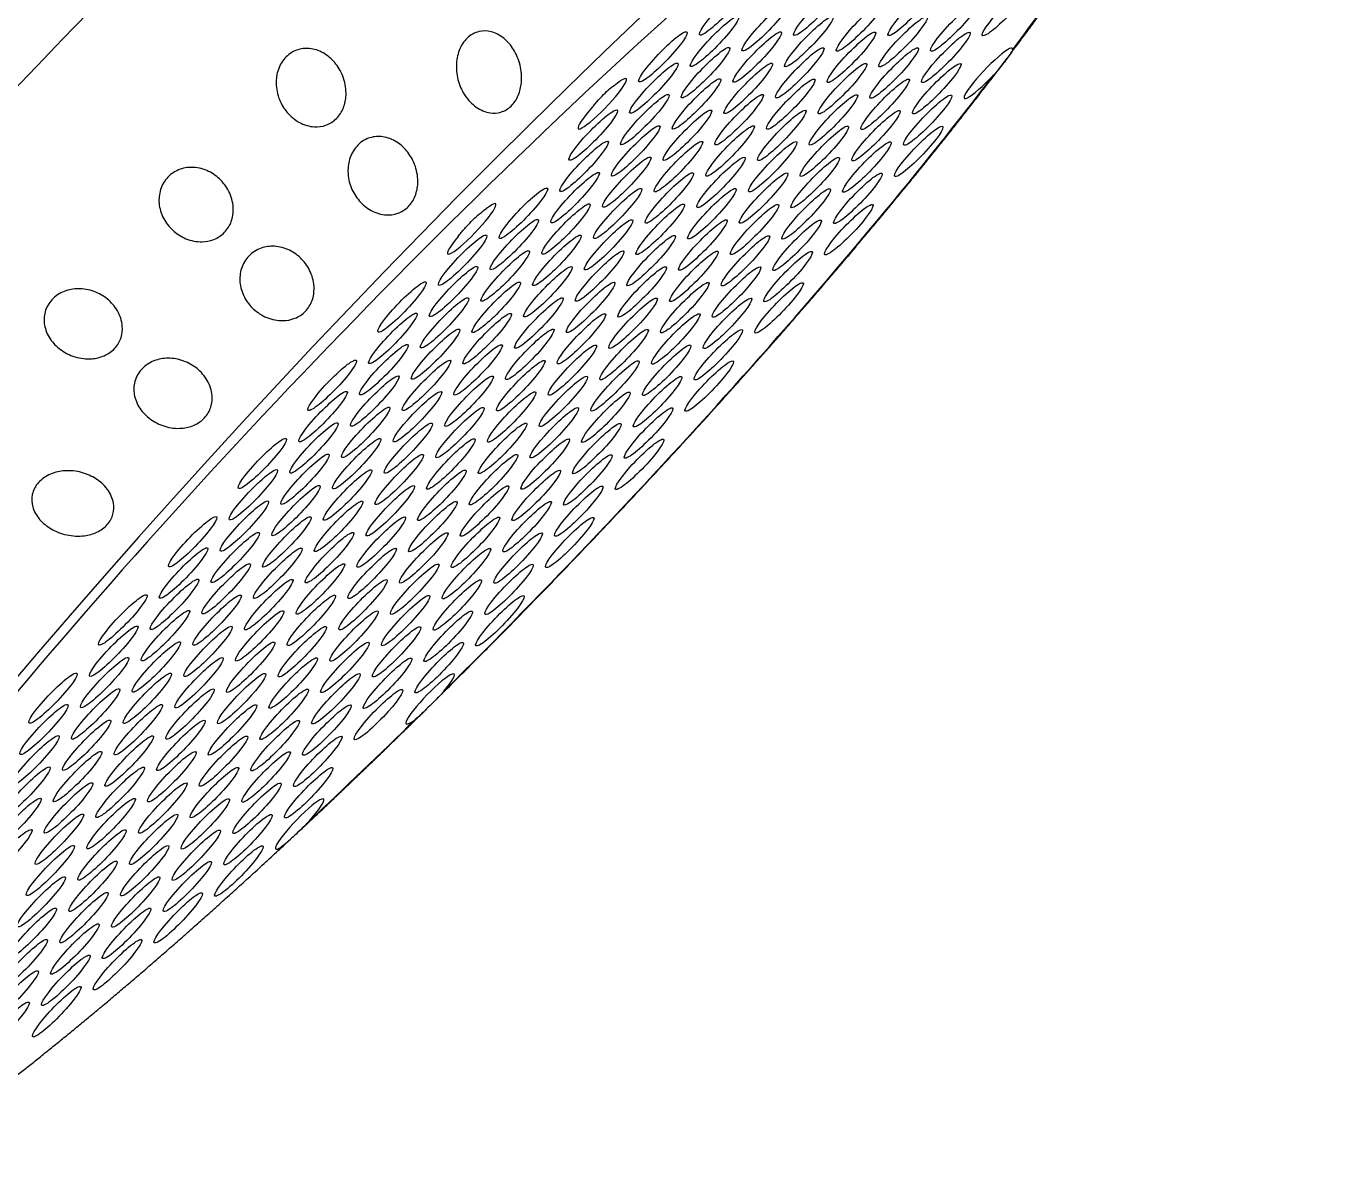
# Model space of a CAD drawing. Extents: x 528 to 612, y 788 to 934.
# Drawn here: x 560.735 to 562.433, y 855.259 to 856.737 of the extents above; entities that cross this region are included whole.
import ezdxf

# ---------------------------------------------------------------- set-up
doc = ezdxf.new("R2010")
doc.units = 0
doc.header["$MEASUREMENT"] = 0
doc.layers.add('1', color=4, linetype='Continuous')

# ---------------------------------------------------------------- blocks, each defined once
blk = doc.blocks.new('2010 FLAIR')
at = {"layer": '1', "color": 3}
blk.add_arc((41.3989, 42.6685), 13.5225, 91.17859, 178.12207, dxfattribs=at)
at = {"layer": '1', "color": 2}
blk.add_arc((41.1208, 42.9501), 11.3218, 90, 180, dxfattribs=at)
at = {"layer": '1'}
for centre, major_axis, start_param, end_param in [((32.3464, 51.2437), (-1.3, -1.3511), 3.141593, 6.283185), ((32.7131, 50.8909), (-1.3, -1.3511), 3.141593, 6.283185), ((33.0488, 50.5679), (-0.9895, -1.0284), 2.994561, 6.430217)]:
    blk.add_ellipse(centre, major_axis=major_axis, ratio=0.145722, start_param=start_param, end_param=end_param, dxfattribs=at)
at = {"layer": '1', "color": 3}
for centre, major_axis, start_param, end_param in [((33.0593, 50.5577), (-0.9649, -1.0029), 2.276318, 2.419801), ((33.4172, 51.1535), (0.0315, 0.0328), 0.253665, 6.53685), ((33.5409, 51.1532), (0.0315, 0.0328), 0.253665, 6.53685), ((33.6646, 51.153), (0.0315, 0.0328), 0.253665, 6.53685), ((33.7883, 51.1527), (0.0315, 0.0328), 0.253665, 6.53685), ((33.4731, 51.1328), (0.0315, 0.0328), 0.253665, 6.53685), ((33.5968, 51.1325), (0.0315, 0.0328), 0.253665, 6.53685), ((33.7205, 51.1323), (0.0315, 0.0328), 0.253665, 6.53685), ((33.4053, 51.1124), (0.0315, 0.0328), 0.253665, 6.53685), ((33.529, 51.1121), (0.0315, 0.0328), 0.253665, 6.53685), ((33.6527, 51.1119), (0.0315, 0.0328), 0.253665, 6.53685), ((33.3375, 51.092), (0.0315, 0.0328), 0.253665, 6.53685), ((33.4612, 51.0917), (0.0315, 0.0328), 0.253665, 6.53685), ((33.5849, 51.0914), (0.0315, 0.0328), 0.253665, 6.53685), ((33.7087, 51.0912), (0.0315, 0.0328), 0.253665, 6.53685), ((33.3934, 51.0713), (0.0315, 0.0328), 0.253665, 6.53685), ((33.5171, 51.071), (0.0315, 0.0328), 0.253665, 6.53685), ((33.6409, 51.0707), (0.0315, 0.0328), 0.253665, 6.53685), ((33.7646, 51.0705), (0.0315, 0.0328), 6.025162, 11.05551), ((33.3256, 51.0509), (0.0315, 0.0328), 0.253665, 6.53685), ((33.4494, 51.0506), (0.0315, 0.0328), 0.253665, 6.53685), ((33.5731, 51.0503), (0.0315, 0.0328), 0.253665, 6.53685), ((33.6968, 51.0501), (0.0315, 0.0328), 0.253665, 6.53685), ((33.0593, 50.5577), (-0.9649, -1.0029), 1.410939, 2.237983), ((33.2579, 51.0304), (0.0315, 0.0328), 1.836372, 6.86672), ((33.3816, 51.0302), (0.0315, 0.0328), 0.253665, 6.53685), ((33.5053, 51.0299), (0.0315, 0.0328), 0.253665, 6.53685), ((33.629, 51.0296), (0.0315, 0.0328), 0.253665, 6.53685), ((33.3138, 51.0097), (0.0315, 0.0328), 0.253665, 6.53685), ((33.4375, 51.0095), (0.0315, 0.0328), 0.253665, 6.53685), ((33.5612, 51.0092), (0.0315, 0.0328), 0.253665, 6.53685), ((33.6849, 51.0089), (0.0315, 0.0328), 0.253665, 6.53685), ((33.246, 50.9893), (0.0315, 0.0328), 0.253665, 6.53685), ((33.3697, 50.9891), (0.0315, 0.0328), 0.253665, 6.53685), ((33.4934, 50.9888), (0.0315, 0.0328), 0.253665, 6.53685), ((33.6171, 50.9885), (0.0315, 0.0328), 0.253665, 6.53685), ((33.3019, 50.9686), (0.0315, 0.0328), 0.253665, 6.53685), ((33.4256, 50.9684), (0.0315, 0.0328), 0.253665, 6.53685), ((33.5493, 50.9681), (0.0315, 0.0328), 0.253665, 6.53685), ((33.673, 50.9678), (0.0315, 0.0328), 0.253665, 6.53685), ((33.2341, 50.9482), (0.0315, 0.0328), 0.253665, 6.53685), ((33.3578, 50.9479), (0.0315, 0.0328), 0.253665, 6.53685), ((33.4815, 50.9477), (0.0315, 0.0328), 0.253665, 6.53685), ((33.6052, 50.9474), (0.0315, 0.0328), 0.253665, 6.53685), ((33.29, 50.9275), (0.0315, 0.0328), 0.253665, 6.53685), ((33.4137, 50.9272), (0.0315, 0.0328), 0.253665, 6.53685), ((33.5374, 50.927), (0.0315, 0.0328), 0.253665, 6.53685), ((33.2222, 50.9071), (0.0315, 0.0328), 0.253665, 6.53685), ((33.3459, 50.9068), (0.0315, 0.0328), 0.253665, 6.53685), ((33.4696, 50.9066), (0.0315, 0.0328), 0.253665, 6.53685), ((33.5933, 50.9063), (0.0315, 0.0328), 0.253665, 6.53685), ((33.1544, 50.8867), (0.0315, 0.0328), 0.253665, 6.53685), ((33.2781, 50.8864), (0.0315, 0.0328), 0.253665, 6.53685), ((33.4018, 50.8861), (0.0315, 0.0328), 0.253665, 6.53685), ((33.5255, 50.8859), (0.0315, 0.0328), 0.253665, 6.53685), ((33.0866, 50.8662), (0.0315, 0.0328), 2.01819, 7.048538), ((33.2103, 50.866), (0.0315, 0.0328), 0.253665, 6.53685), ((33.334, 50.8657), (0.0315, 0.0328), 0.253665, 6.53685), ((33.4577, 50.8654), (0.0315, 0.0328), 0.253665, 6.53685), ((33.5814, 50.8652), (0.0315, 0.0328), 0.253665, 6.53685), ((33.1425, 50.8456), (0.0315, 0.0328), 0.253665, 6.53685), ((33.2662, 50.8453), (0.0315, 0.0328), 0.253665, 6.53685), ((33.3899, 50.845), (0.0315, 0.0328), 0.253665, 6.53685), ((33.5136, 50.8447), (0.0315, 0.0328), 0.253665, 6.53685), ((33.0747, 50.8251), (0.0315, 0.0328), 0.253665, 6.53685), ((33.1984, 50.8249), (0.0315, 0.0328), 0.253665, 6.53685), ((33.3221, 50.8246), (0.0315, 0.0328), 0.253665, 6.53685), ((33.4458, 50.8243), (0.0315, 0.0328), 0.253665, 6.53685), ((33.1306, 50.8044), (0.0315, 0.0328), 0.253665, 6.53685), ((33.2543, 50.8042), (0.0315, 0.0328), 0.253665, 6.53685), ((33.3781, 50.8039), (0.0315, 0.0328), 0.253665, 6.53685), ((33.5018, 50.8036), (0.0315, 0.0328), 0.253665, 6.53685), ((33.0628, 50.784), (0.0315, 0.0328), 0.253665, 6.53685), ((33.1866, 50.7837), (0.0315, 0.0328), 0.253665, 6.53685), ((33.3103, 50.7835), (0.0315, 0.0328), 0.253665, 6.53685), ((33.434, 50.7832), (0.0315, 0.0328), 0.253665, 6.53685), ((32.9951, 50.7636), (0.0315, 0.0328), 0.253665, 6.53685), ((33.1188, 50.7633), (0.0315, 0.0328), 0.253665, 6.53685), ((33.2425, 50.7631), (0.0315, 0.0328), 0.253665, 6.53685), ((33.3662, 50.7628), (0.0315, 0.0328), 0.253665, 6.53685), ((33.4899, 50.7625), (0.0315, 0.0328), 0.253665, 6.53685), ((33.051, 50.7429), (0.0315, 0.0328), 0.253665, 6.53685), ((33.1747, 50.7426), (0.0315, 0.0328), 0.253665, 6.53685), ((33.2984, 50.7424), (0.0315, 0.0328), 0.253665, 6.53685), ((33.4221, 50.7421), (0.0315, 0.0328), 0.253665, 6.53685), ((32.9832, 50.7225), (0.0315, 0.0328), 0.253665, 6.53685), ((33.1069, 50.7222), (0.0315, 0.0328), 0.253665, 6.53685), ((33.2306, 50.7219), (0.0315, 0.0328), 0.253665, 6.53685), ((33.3543, 50.7217), (0.0315, 0.0328), 0.253665, 6.53685), ((33.0391, 50.7018), (0.0315, 0.0328), 0.253665, 6.53685), ((33.1628, 50.7015), (0.0315, 0.0328), 0.253665, 6.53685), ((33.2865, 50.7012), (0.0315, 0.0328), 0.253665, 6.53685), ((33.4102, 50.701), (0.0315, 0.0328), 0.253665, 6.53685), ((32.9713, 50.6814), (0.0315, 0.0328), 0.253665, 6.53685), ((33.095, 50.6811), (0.0315, 0.0328), 0.253665, 6.53685), ((33.2187, 50.6808), (0.0315, 0.0328), 0.253665, 6.53685), ((33.3424, 50.6806), (0.0315, 0.0328), 0.253665, 6.53685), ((32.9035, 50.6609), (0.0315, 0.0328), 0.253665, 6.53685), ((33.0272, 50.6607), (0.0315, 0.0328), 0.253665, 6.53685), ((33.1509, 50.6604), (0.0315, 0.0328), 0.253665, 6.53685), ((33.2746, 50.6601), (0.0315, 0.0328), 0.253665, 6.53685), ((33.3983, 50.6599), (0.0315, 0.0328), 0.253665, 6.53685), ((32.9594, 50.6402), (0.0315, 0.0328), 0.253665, 6.53685), ((33.0831, 50.64), (0.0315, 0.0328), 0.253665, 6.53685), ((33.2068, 50.6397), (0.0315, 0.0328), 0.253665, 6.53685), ((33.3305, 50.6394), (0.0315, 0.0328), 0.253665, 6.53685), ((32.8916, 50.6198), (0.0315, 0.0328), 0.253665, 6.53685), ((33.0153, 50.6196), (0.0315, 0.0328), 0.253665, 6.53685), ((33.139, 50.6193), (0.0315, 0.0328), 0.253665, 6.53685), ((33.2627, 50.619), (0.0315, 0.0328), 0.253665, 6.53685), ((32.9475, 50.5991), (0.0315, 0.0328), 0.253665, 6.53685), ((33.0712, 50.5989), (0.0315, 0.0328), 0.253665, 6.53685), ((33.1949, 50.5986), (0.0315, 0.0328), 0.253665, 6.53685), ((33.3186, 50.5983), (0.0315, 0.0328), 0.253665, 6.53685), ((32.8797, 50.5787), (0.0315, 0.0328), 0.253665, 6.53685), ((33.0034, 50.5784), (0.0315, 0.0328), 0.253665, 6.53685), ((33.1271, 50.5782), (0.0315, 0.0328), 0.253665, 6.53685), ((33.2508, 50.5779), (0.0315, 0.0328), 0.253665, 6.53685), ((32.8119, 50.5583), (0.0315, 0.0328), 0.253665, 6.53685), ((32.9356, 50.558), (0.0315, 0.0328), 0.253665, 6.53685), ((33.0593, 50.5577), (0.0315, 0.0328), 0.253665, 6.53685), ((33.183, 50.5575), (0.0315, 0.0328), 0.253665, 6.53685), ((33.3068, 50.5572), (0.0315, 0.0328), 0.253665, 6.53685), ((32.8678, 50.5376), (0.0315, 0.0328), 0.253665, 6.53685), ((32.9915, 50.5373), (0.0315, 0.0328), 0.253665, 6.53685), ((33.1153, 50.5371), (0.0315, 0.0328), 0.253665, 6.53685), ((33.239, 50.5368), (0.0315, 0.0328), 0.253665, 6.53685), ((32.8, 50.5172), (0.0315, 0.0328), 0.253665, 6.53685), ((32.9237, 50.5169), (0.0315, 0.0328), 0.253665, 6.53685), ((33.0475, 50.5166), (0.0315, 0.0328), 0.253665, 6.53685), ((33.1712, 50.5164), (0.0315, 0.0328), 0.253665, 6.53685), ((32.856, 50.4965), (0.0315, 0.0328), 0.253665, 6.53685), ((32.9797, 50.4962), (0.0315, 0.0328), 0.253665, 6.53685), ((33.1034, 50.4959), (0.0315, 0.0328), 0.253665, 6.53685), ((33.2271, 50.4957), (0.0315, 0.0328), 0.253665, 6.53685), ((32.7882, 50.4761), (0.0315, 0.0328), 0.253665, 6.53685), ((32.9119, 50.4758), (0.0315, 0.0328), 0.253665, 6.53685), ((33.0356, 50.4755), (0.0315, 0.0328), 0.253665, 6.53685), ((33.1593, 50.4753), (0.0315, 0.0328), 0.253665, 6.53685), ((32.7204, 50.4556), (0.0315, 0.0328), 0.253665, 6.53685), ((32.8441, 50.4554), (0.0315, 0.0328), 0.253665, 6.53685), ((32.9678, 50.4551), (0.0315, 0.0328), 0.253665, 6.53685), ((33.0915, 50.4548), (0.0315, 0.0328), 0.253665, 6.53685), ((33.2152, 50.4546), (0.0315, 0.0328), 0.253665, 6.53685), ((32.7763, 50.4349), (0.0315, 0.0328), 0.253665, 6.53685), ((32.9, 50.4347), (0.0315, 0.0328), 0.253665, 6.53685), ((33.0237, 50.4344), (0.0315, 0.0328), 0.253665, 6.53685), ((33.1474, 50.4341), (0.0315, 0.0328), 0.253665, 6.53685), ((32.7085, 50.4145), (0.0315, 0.0328), 0.253665, 6.53685), ((32.8322, 50.4143), (0.0315, 0.0328), 0.253665, 6.53685), ((32.9559, 50.414), (0.0315, 0.0328), 0.253665, 6.53685), ((33.0796, 50.4137), (0.0315, 0.0328), 0.253665, 6.53685), ((32.7644, 50.3938), (0.0315, 0.0328), 0.253665, 6.53685), ((32.8881, 50.3936), (0.0315, 0.0328), 0.253665, 6.53685), ((33.0118, 50.3933), (0.0315, 0.0328), 0.253665, 6.53685), ((33.1355, 50.393), (0.0315, 0.0328), 0.253665, 6.53685), ((32.6966, 50.3734), (0.0315, 0.0328), 0.253665, 6.53685), ((32.8203, 50.3731), (0.0315, 0.0328), 0.253665, 6.53685), ((32.944, 50.3729), (0.0315, 0.0328), 0.253665, 6.53685), ((33.0677, 50.3726), (0.0315, 0.0328), 0.253665, 6.53685), ((32.6288, 50.353), (0.0315, 0.0328), 0.253665, 6.53685), ((32.7525, 50.3527), (0.0315, 0.0328), 0.253665, 6.53685), ((32.8762, 50.3524), (0.0315, 0.0328), 0.253665, 6.53685), ((32.9999, 50.3522), (0.0315, 0.0328), 0.253665, 6.53685), ((33.1236, 50.3519), (0.0315, 0.0328), 0.253665, 6.53685), ((32.6847, 50.3323), (0.0315, 0.0328), 0.253665, 6.53685), ((32.8084, 50.332), (0.0315, 0.0328), 0.253665, 6.53685), ((32.9321, 50.3318), (0.0315, 0.0328), 0.253665, 6.53685), ((33.0558, 50.3315), (0.0315, 0.0328), 0.253665, 6.53685), ((32.6169, 50.3119), (0.0315, 0.0328), 0.253665, 6.53685), ((32.7406, 50.3116), (0.0315, 0.0328), 0.253665, 6.53685), ((32.8643, 50.3113), (0.0315, 0.0328), 0.253665, 6.53685), ((32.988, 50.3111), (0.0315, 0.0328), 0.253665, 6.53685), ((32.6728, 50.2912), (0.0315, 0.0328), 0.253665, 6.53685), ((32.7965, 50.2909), (0.0315, 0.0328), 0.253665, 6.53685), ((32.9202, 50.2906), (0.0315, 0.0328), 0.253665, 6.53685), ((33.044, 50.2904), (0.0315, 0.0328), 0.253665, 6.53685), ((32.605, 50.2708), (0.0315, 0.0328), 0.253665, 6.53685), ((32.7287, 50.2705), (0.0315, 0.0328), 0.253665, 6.53685), ((32.8524, 50.2702), (0.0315, 0.0328), 0.253665, 6.53685), ((32.9762, 50.2699), (0.0315, 0.0328), 0.253665, 6.53685), ((32.5372, 50.2503), (0.0315, 0.0328), 0.253665, 6.53685), ((32.6609, 50.2501), (0.0315, 0.0328), 0.253665, 6.53685), ((32.7847, 50.2498), (0.0315, 0.0328), 0.253665, 6.53685), ((32.9084, 50.2495), (0.0315, 0.0328), 0.253665, 6.53685), ((33.0321, 50.2493), (0.0315, 0.0328), 5.159783, 10.190131), ((32.5932, 50.2296), (0.0315, 0.0328), 0.253665, 6.53685), ((32.7169, 50.2294), (0.0315, 0.0328), 0.253665, 6.53685), ((32.8406, 50.2291), (0.0315, 0.0328), 0.253665, 6.53685), ((32.9643, 50.2288), (0.0315, 0.0328), 0.253665, 6.53685), ((32.5254, 50.2092), (0.0315, 0.0328), 0.253665, 6.53685), ((32.6491, 50.2089), (0.0315, 0.0328), 0.253665, 6.53685), ((32.7728, 50.2087), (0.0315, 0.0328), 0.253665, 6.53685), ((32.8965, 50.2084), (0.0315, 0.0328), 0.253665, 6.53685), ((32.5813, 50.1885), (0.0315, 0.0328), 0.253665, 6.53685), ((32.705, 50.1883), (0.0315, 0.0328), 0.253665, 6.53685), ((32.8287, 50.188), (0.0315, 0.0328), 0.253665, 6.53685), ((33.0593, 50.5577), (-0.9649, -1.0029), 1.229121, 1.372604), ((32.5135, 50.1681), (0.0315, 0.0328), 0.253665, 6.53685), ((32.6372, 50.1678), (0.0315, 0.0328), 0.253665, 6.53685), ((32.7609, 50.1676), (0.0315, 0.0328), 0.253665, 6.53685), ((32.8846, 50.1673), (0.0315, 0.0328), 0.253665, 6.53685), ((32.5694, 50.1474), (0.0315, 0.0328), 0.253665, 6.53685), ((32.6931, 50.1471), (0.0315, 0.0328), 0.253665, 6.53685), ((32.8168, 50.1469), (0.0315, 0.0328), 0.253665, 6.53685), ((32.5016, 50.127), (0.0315, 0.0328), 0.253665, 6.53685), ((32.6253, 50.1267), (0.0315, 0.0328), 0.253665, 6.53685), ((32.749, 50.1264), (0.0315, 0.0328), 0.253665, 6.53685), ((32.8727, 50.1262), (0.0315, 0.0328), 0.253665, 6.53685), ((32.5575, 50.1063), (0.0315, 0.0328), 0.253665, 6.53685), ((32.6812, 50.106), (0.0315, 0.0328), 0.253665, 6.53685), ((32.8049, 50.1058), (0.0315, 0.0328), 0.253665, 6.53685), ((32.4897, 50.0859), (0.0315, 0.0328), 0.253665, 6.53685), ((32.6134, 50.0856), (0.0315, 0.0328), 0.253665, 6.53685), ((32.7371, 50.0853), (0.0315, 0.0328), 0.253665, 6.53685), ((32.8608, 50.0851), (0.0315, 0.0328), 4.977964, 10.008312), ((32.5456, 50.0652), (0.0315, 0.0328), 0.253665, 6.53685), ((32.6693, 50.0649), (0.0315, 0.0328), 0.253665, 6.53685), ((32.793, 50.0646), (0.0315, 0.0328), 0.253665, 6.53685), ((32.4778, 50.0448), (0.0315, 0.0328), 0.253665, 6.53685), ((32.6015, 50.0445), (0.0315, 0.0328), 0.253665, 6.53685), ((32.7252, 50.0442), (0.0315, 0.0328), 0.253665, 6.53685), ((32.5337, 50.0241), (0.0315, 0.0328), 0.253665, 6.53685), ((32.6574, 50.0238), (0.0315, 0.0328), 0.253665, 6.53685), ((32.7811, 50.0235), (0.0315, 0.0328), 0.253665, 6.53685), ((32.5896, 50.0034), (0.0315, 0.0328), 0.253665, 6.53685), ((32.7134, 50.0031), (0.0315, 0.0328), 0.253665, 6.53685), ((32.5219, 49.983), (0.0315, 0.0328), 0.253665, 6.53685), ((32.6456, 49.9827), (0.0315, 0.0328), 0.253665, 6.53685), ((32.5778, 49.9623), (0.0315, 0.0328), 0.253665, 6.53685), ((32.7015, 49.962), (0.0315, 0.0328), 0.253665, 6.53685), ((32.51, 49.9418), (0.0315, 0.0328), 0.253665, 6.53685), ((32.6337, 49.9416), (0.0315, 0.0328), 0.253665, 6.53685), ((32.5659, 49.9211), (0.0315, 0.0328), 0.253665, 6.53685), ((32.4981, 49.9007), (0.0315, 0.0328), 0.253665, 6.53685), ((32.6218, 49.9005), (0.0315, 0.0328), 0.253665, 6.53685), ((32.554, 49.88), (0.0315, 0.0328), 0.253665, 6.53685), ((32.4862, 49.8596), (0.0315, 0.0328), 0.253665, 6.53685), ((32.5421, 49.8389), (0.0315, 0.0328), 0.253665, 6.53685), ((32.4743, 49.8185), (0.0315, 0.0328), 0.253665, 6.53685)]:
    blk.add_ellipse(centre, major_axis=major_axis, ratio=0.145722, start_param=start_param, end_param=end_param, dxfattribs=at)
at = {"layer": '1'}
for points in [[(33.0375, 50.2461), (33.0897, 50.2981), (33.1418, 50.3508), (33.1937, 50.4041), (33.2451, 50.4578), (33.2961, 50.5118), (33.3464, 50.566), (33.3959, 50.6201), (33.4444, 50.6741), (33.4919, 50.7277), (33.5381, 50.7809), (33.583, 50.8335), (33.6264, 50.8853), (33.6683, 50.9362), (33.7085, 50.9861), (33.7468, 51.0348), (33.7832, 51.0822), (33.8177, 51.1282), (33.85, 51.1726), (33.8801, 51.2154), (33.908, 51.2565), (33.9335, 51.2956), (33.9567, 51.3329), (33.9774, 51.3682), (33.9956, 51.4014), (34.0113, 51.4326), (34.0244, 51.4619), (34.035, 51.4893), (34.0428, 51.5151), (34.0479, 51.5398), (34.0496, 51.5641)], [(32.8591, 50.0747), (32.8918, 50.1054), (32.9247, 50.1366), (32.9577, 50.1683), (32.9909, 50.2004), (33.0241, 50.2329)], [(32.092, 49.5294), (32.116, 49.532), (32.1403, 49.538), (32.1656, 49.5468), (32.1924, 49.5582), (32.2209, 49.5723), (32.2513, 49.589), (32.2835, 49.6083), (32.3177, 49.6301), (32.3537, 49.6544), (32.3915, 49.6811), (32.4311, 49.7102), (32.4724, 49.7416), (32.5151, 49.7753), (32.5594, 49.8111), (32.605, 49.8489), (32.6518, 49.8887), (32.6997, 49.9303), (32.7486, 49.9737), (32.7983, 50.0186), (32.8487, 50.0651)]]:
    blk.add_open_spline(points, degree=1, dxfattribs=at)
at = {"layer": '1', "color": 3}
for points, knots in [([(33.0782, 51.0408), (33.0746, 51.046), (33.0714, 51.0525), (33.0672, 51.0665), (33.0662, 51.0741), (33.0667, 51.0875), (33.0678, 51.0942), (33.0714, 51.1035), (33.0729, 51.1065), (33.0764, 51.1119), (33.0785, 51.1144), (33.0829, 51.1187), (33.0854, 51.1205), (33.0905, 51.1234), (33.0933, 51.1244), (33.1015, 51.1265), (33.1071, 51.1262), (33.1178, 51.1236), (33.1236, 51.1206), (33.1338, 51.1123), (33.1382, 51.107), (33.145, 51.0958), (33.1481, 51.0888), (33.1518, 51.0737), (33.1525, 51.0656), (33.1512, 51.0525), (33.1499, 51.0467), (33.1454, 51.036), (33.1421, 51.0311), (33.1344, 51.0237), (33.1298, 51.021), (33.1201, 51.0181), (33.1152, 51.0179), (33.1044, 51.0195), (33.098, 51.0222), (33.0868, 51.0301), (33.082, 51.0353), (33.0782, 51.0408)], [0, 0, 0, 0, 0.023389, 0.023389, 0.0467779, 0.0467779, 0.0659746, 0.0659746, 0.0755729, 0.0755729, 0.0851712, 0.0851712, 0.0947696, 0.0947696, 0.1043679, 0.1043679, 0.1235645, 0.1235645, 0.1469535, 0.1469535, 0.1703425, 0.1703425, 0.1947513, 0.1947513, 0.2191601, 0.2191601, 0.2357472, 0.2357472, 0.2523342, 0.2523342, 0.2689213, 0.2689213, 0.2855084, 0.2855084, 0.3099172, 0.3099172, 0.334326, 0.334326, 0.334326, 0.334326]), ([(32.8446, 51.0189), (32.8405, 51.0237), (32.8368, 51.0296), (32.8316, 51.0427), (32.8301, 51.0499), (32.8299, 51.0629), (32.8307, 51.0694), (32.834, 51.0786), (32.8354, 51.0816), (32.8388, 51.0871), (32.8408, 51.0897), (32.8453, 51.0941), (32.8478, 51.0961), (32.8531, 51.0993), (32.856, 51.1005), (32.8646, 51.1032), (32.8705, 51.1034), (32.8821, 51.1018), (32.8884, 51.0994), (32.8996, 51.0922), (32.9045, 51.0875), (32.9125, 51.0773), (32.9161, 51.0709), (32.9208, 51.0567), (32.922, 51.0489), (32.9214, 51.0362), (32.9203, 51.0305), (32.9161, 51.0198), (32.9129, 51.0148), (32.9051, 51.0071), (32.9003, 51.0041), (32.8903, 51.0005), (32.885, 50.9999), (32.8735, 51.0005), (32.8666, 51.0026), (32.8543, 51.0093), (32.8489, 51.0139), (32.8446, 51.0189)], [0, 0, 0, 0, 0.0233552, 0.0233552, 0.0467103, 0.0467103, 0.0658795, 0.0658795, 0.0754641, 0.0754641, 0.0850487, 0.0850487, 0.0946332, 0.0946332, 0.1042178, 0.1042178, 0.123387, 0.123387, 0.1467421, 0.1467421, 0.1700973, 0.1700973, 0.1945396, 0.1945396, 0.2189818, 0.2189818, 0.2355966, 0.2355966, 0.2522113, 0.2522113, 0.2688261, 0.2688261, 0.2854408, 0.2854408, 0.3098831, 0.3098831, 0.3343253, 0.3343253, 0.3343253, 0.3343253]), ([(33.7963, 51.101), (33.7962, 51.1007), (33.7961, 51.1003), (33.7952, 51.0984), (33.7939, 51.0965), (33.7907, 51.0921), (33.789, 51.0898), (33.785, 51.0846), (33.7828, 51.0817), (33.7776, 51.0751), (33.7746, 51.0714), (33.7712, 51.0678)], [-0.10333223, -0.10333223, -0.10333223, -0.10333223, -0.09981809, -0.09981809, -0.08531374, -0.08531374, -0.07331614, -0.07331614, -0.06095866, -0.06095866, -0.0463084, -0.0463084, -0.0463084, -0.0463084]), ([(33.245, 51.0263), (33.2462, 51.0276), (33.2474, 51.029), (33.2515, 51.0338), (33.2546, 51.0372), (33.2603, 51.0433), (33.2629, 51.0458), (33.2682, 51.0506), (33.2709, 51.0527), (33.2764, 51.0569), (33.2793, 51.0588), (33.2815, 51.0603)], [-0.10333581, -0.10333581, -0.10333581, -0.10333581, -0.09774084, -0.09774084, -0.08402044, -0.08402044, -0.07264257, -0.07264257, -0.06085918, -0.06085918, -0.04630941, -0.04630941, -0.04630941, -0.04630941]), ([(32.9389, 50.9032), (32.9348, 50.908), (32.9311, 50.9139), (32.9258, 50.927), (32.9243, 50.9343), (32.9241, 50.9472), (32.9249, 50.9537), (32.9282, 50.9629), (32.9296, 50.9659), (32.933, 50.9715), (32.9351, 50.974), (32.9395, 50.9785), (32.942, 50.9804), (32.9474, 50.9837), (32.9502, 50.9849), (32.9588, 50.9875), (32.9647, 50.9878), (32.9763, 50.9862), (32.9826, 50.9837), (32.9939, 50.9766), (32.9988, 50.9719), (33.0067, 50.9616), (33.0103, 50.9552), (33.015, 50.941), (33.0162, 50.9332), (33.0156, 50.9205), (33.0145, 50.9148), (33.0103, 50.9041), (33.0071, 50.8992), (32.9994, 50.8914), (32.9946, 50.8884), (32.9845, 50.8849), (32.9793, 50.8843), (32.9677, 50.8849), (32.9609, 50.8869), (32.9486, 50.8936), (32.9432, 50.8982), (32.9389, 50.9032)], [0, 0, 0, 0, 0.023389, 0.023389, 0.0467779, 0.0467779, 0.0659746, 0.0659746, 0.0755729, 0.0755729, 0.0851712, 0.0851712, 0.0947696, 0.0947696, 0.1043679, 0.1043679, 0.1235645, 0.1235645, 0.1469535, 0.1469535, 0.1703425, 0.1703425, 0.1947513, 0.1947513, 0.2191601, 0.2191601, 0.2357472, 0.2357472, 0.2523342, 0.2523342, 0.2689213, 0.2689213, 0.2855084, 0.2855084, 0.3099172, 0.3099172, 0.334326, 0.334326, 0.334326, 0.334326]), ([(32.6942, 50.8646), (32.6896, 50.8689), (32.6853, 50.8743), (32.679, 50.8864), (32.677, 50.8932), (32.6759, 50.9055), (32.6764, 50.9118), (32.6793, 50.9208), (32.6806, 50.9237), (32.6838, 50.9293), (32.6858, 50.9319), (32.6902, 50.9365), (32.6927, 50.9385), (32.6981, 50.942), (32.701, 50.9434), (32.7099, 50.9465), (32.7161, 50.9472), (32.7284, 50.9465), (32.7352, 50.9447), (32.7475, 50.9387), (32.7529, 50.9346), (32.7619, 50.9254), (32.7661, 50.9195), (32.7719, 50.9063), (32.7737, 50.8989), (32.7738, 50.8867), (32.773, 50.8812), (32.7692, 50.8706), (32.7661, 50.8657), (32.7584, 50.8577), (32.7536, 50.8545), (32.7432, 50.8503), (32.7378, 50.8494), (32.7256, 50.8491), (32.7183, 50.8506), (32.7049, 50.8561), (32.699, 50.8602), (32.6942, 50.8646)], [0, 0, 0, 0, 0.0233552, 0.0233552, 0.0467103, 0.0467103, 0.0658795, 0.0658795, 0.0754641, 0.0754641, 0.0850487, 0.0850487, 0.0946332, 0.0946332, 0.1042178, 0.1042178, 0.123387, 0.123387, 0.1467421, 0.1467421, 0.1700973, 0.1700973, 0.1945396, 0.1945396, 0.2189818, 0.2189818, 0.2355966, 0.2355966, 0.2522113, 0.2522113, 0.2688261, 0.2688261, 0.2854408, 0.2854408, 0.3098831, 0.3098831, 0.3343253, 0.3343253, 0.3343253, 0.3343253]), ([(33.0687, 50.8562), (33.0693, 50.857), (33.07, 50.8578), (33.0736, 50.8622), (33.0766, 50.8659), (33.0825, 50.8725), (33.0853, 50.8754), (33.091, 50.8809), (33.0939, 50.8835), (33.1001, 50.8886), (33.1033, 50.891), (33.1061, 50.8931)], [-0.10333223, -0.10333223, -0.10333223, -0.10333223, -0.09981809, -0.09981809, -0.08531374, -0.08531374, -0.07331614, -0.07331614, -0.06095866, -0.06095866, -0.0463084, -0.0463084, -0.0463084, -0.0463084]), ([(32.8003, 50.761), (32.7957, 50.7653), (32.7914, 50.7707), (32.7851, 50.7828), (32.7831, 50.7896), (32.782, 50.8019), (32.7825, 50.8082), (32.7854, 50.8172), (32.7867, 50.8202), (32.7899, 50.8257), (32.7919, 50.8283), (32.7963, 50.8329), (32.7988, 50.835), (32.8043, 50.8384), (32.8072, 50.8398), (32.816, 50.843), (32.8223, 50.8437), (32.8345, 50.843), (32.8413, 50.8411), (32.8536, 50.8351), (32.8591, 50.831), (32.868, 50.8218), (32.8722, 50.8159), (32.878, 50.8027), (32.8797, 50.7953), (32.8798, 50.7831), (32.8791, 50.7776), (32.8753, 50.7671), (32.8722, 50.7621), (32.8645, 50.7541), (32.8597, 50.7509), (32.8494, 50.7468), (32.8439, 50.7459), (32.8317, 50.7456), (32.8244, 50.7471), (32.8111, 50.7526), (32.8051, 50.7566), (32.8003, 50.761)], [0, 0, 0, 0, 0.023389, 0.023389, 0.0467779, 0.0467779, 0.0659746, 0.0659746, 0.0755729, 0.0755729, 0.0851712, 0.0851712, 0.0947696, 0.0947696, 0.1043679, 0.1043679, 0.1235645, 0.1235645, 0.1469535, 0.1469535, 0.1703425, 0.1703425, 0.1947513, 0.1947513, 0.2191601, 0.2191601, 0.2357472, 0.2357472, 0.2523342, 0.2523342, 0.2689213, 0.2689213, 0.2855084, 0.2855084, 0.3099172, 0.3099172, 0.334326, 0.334326, 0.334326, 0.334326]), ([(32.547, 50.7079), (32.542, 50.7116), (32.5371, 50.7164), (32.5297, 50.7275), (32.5271, 50.7338), (32.5252, 50.7454), (32.5253, 50.7513), (32.5276, 50.7601), (32.5288, 50.763), (32.5318, 50.7684), (32.5337, 50.771), (32.538, 50.7756), (32.5405, 50.7778), (32.5459, 50.7814), (32.5488, 50.7829), (32.5579, 50.7865), (32.5643, 50.7875), (32.5772, 50.7877), (32.5844, 50.7864), (32.5976, 50.7815), (32.6036, 50.778), (32.6136, 50.7699), (32.6183, 50.7646), (32.6253, 50.7524), (32.6276, 50.7456), (32.6285, 50.734), (32.6281, 50.7287), (32.6249, 50.7184), (32.622, 50.7135), (32.6145, 50.7054), (32.6097, 50.7021), (32.5992, 50.6975), (32.5935, 50.6962), (32.5809, 50.6952), (32.5731, 50.6962), (32.5589, 50.7005), (32.5523, 50.7039), (32.547, 50.7079)], [0, 0, 0, 0, 0.0233552, 0.0233552, 0.0467103, 0.0467103, 0.0658795, 0.0658795, 0.0754641, 0.0754641, 0.0850487, 0.0850487, 0.0946332, 0.0946332, 0.1042178, 0.1042178, 0.123387, 0.123387, 0.1467421, 0.1467421, 0.1700973, 0.1700973, 0.1945396, 0.1945396, 0.2189818, 0.2189818, 0.2355966, 0.2355966, 0.2522113, 0.2522113, 0.2688261, 0.2688261, 0.2854408, 0.2854408, 0.3098831, 0.3098831, 0.3343253, 0.3343253, 0.3343253, 0.3343253]), ([(32.6649, 50.6166), (32.6598, 50.6203), (32.6549, 50.6252), (32.6475, 50.6362), (32.6449, 50.6425), (32.6429, 50.6541), (32.643, 50.6601), (32.6454, 50.6688), (32.6465, 50.6717), (32.6496, 50.6772), (32.6514, 50.6798), (32.6558, 50.6844), (32.6582, 50.6865), (32.6637, 50.6902), (32.6666, 50.6917), (32.6757, 50.6953), (32.6821, 50.6963), (32.695, 50.6965), (32.7022, 50.6952), (32.7154, 50.6903), (32.7214, 50.6868), (32.7314, 50.6786), (32.7361, 50.6733), (32.7431, 50.6611), (32.7454, 50.6543), (32.7463, 50.6427), (32.7459, 50.6374), (32.7426, 50.6272), (32.7398, 50.6223), (32.7323, 50.6142), (32.7275, 50.6109), (32.717, 50.6063), (32.7113, 50.605), (32.6987, 50.604), (32.691, 50.6049), (32.6767, 50.6093), (32.6702, 50.6127), (32.6649, 50.6166)], [0, 0, 0, 0, 0.023389, 0.023389, 0.0467779, 0.0467779, 0.0659746, 0.0659746, 0.0755729, 0.0755729, 0.0851712, 0.0851712, 0.0947696, 0.0947696, 0.1043679, 0.1043679, 0.1235645, 0.1235645, 0.1469535, 0.1469535, 0.1703425, 0.1703425, 0.1947513, 0.1947513, 0.2191601, 0.2191601, 0.2357472, 0.2357472, 0.2523342, 0.2523342, 0.2689213, 0.2689213, 0.2855084, 0.2855084, 0.3099172, 0.3099172, 0.334326, 0.334326, 0.334326, 0.334326]), ([(32.5348, 50.4724), (32.5293, 50.4757), (32.5239, 50.4799), (32.5154, 50.4899), (32.5122, 50.4956), (32.5092, 50.5064), (32.5088, 50.512), (32.5106, 50.5203), (32.5116, 50.5231), (32.5143, 50.5284), (32.5161, 50.531), (32.5202, 50.5356), (32.5226, 50.5377), (32.528, 50.5414), (32.5309, 50.543), (32.54, 50.547), (32.5467, 50.5483), (32.56, 50.5492), (32.5676, 50.5484), (32.5817, 50.5446), (32.5881, 50.5416), (32.5991, 50.5346), (32.6044, 50.5299), (32.6126, 50.5188), (32.6154, 50.5125), (32.6173, 50.5017), (32.6172, 50.4967), (32.6146, 50.4869), (32.612, 50.4821), (32.6049, 50.4741), (32.6001, 50.4706), (32.5896, 50.4657), (32.5839, 50.4642), (32.5709, 50.4625), (32.5628, 50.463), (32.5477, 50.4663), (32.5406, 50.4691), (32.5348, 50.4724)], [0, 0, 0, 0, 0.023389, 0.023389, 0.0467779, 0.0467779, 0.0659746, 0.0659746, 0.0755729, 0.0755729, 0.0851712, 0.0851712, 0.0947696, 0.0947696, 0.1043679, 0.1043679, 0.1235645, 0.1235645, 0.1469535, 0.1469535, 0.1703425, 0.1703425, 0.1947513, 0.1947513, 0.2191601, 0.2191601, 0.2357472, 0.2357472, 0.2523342, 0.2523342, 0.2689213, 0.2689213, 0.2855084, 0.2855084, 0.3099172, 0.3099172, 0.334326, 0.334326, 0.334326, 0.334326]), ([(33.05, 50.2593), (33.0493, 50.2585), (33.0486, 50.2577), (33.0449, 50.2535), (33.0415, 50.2501), (33.0353, 50.2439), (33.0324, 50.2411), (33.0267, 50.2355), (33.024, 50.2327), (33.0182, 50.2272), (33.0153, 50.2245), (33.0126, 50.2224)], [-0.10333223, -0.10333223, -0.10333223, -0.10333223, -0.09981809, -0.09981809, -0.08531374, -0.08531374, -0.07331614, -0.07331614, -0.06095866, -0.06095866, -0.0463084, -0.0463084, -0.0463084, -0.0463084]), ([(32.8737, 50.0892), (32.8725, 50.0879), (32.8713, 50.0866), (32.8668, 50.082), (32.8635, 50.0788), (32.8574, 50.0732), (32.8547, 50.0707), (32.8495, 50.0658), (32.847, 50.0635), (32.8419, 50.0589), (32.8394, 50.0567), (32.8371, 50.0552)], [-0.10333581, -0.10333581, -0.10333581, -0.10333581, -0.09774084, -0.09774084, -0.08402044, -0.08402044, -0.07264257, -0.07264257, -0.06085918, -0.06085918, -0.04630941, -0.04630941, -0.04630941, -0.04630941])]:
    blk.add_open_spline(points, degree=3, knots=knots, dxfattribs=at)

msp = doc.modelspace()

# ---------------------------------------------------------------- block references
at = {"layer": '1'}
msp.add_blockref('2010 FLAIR', (528.2336, 805.6045), dxfattribs=at)

doc.saveas('drawing.dxf')
